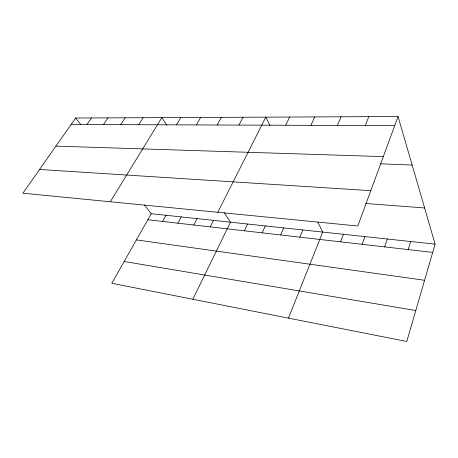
<?xml version="1.0" encoding="UTF-8"?>
<svg xmlns="http://www.w3.org/2000/svg" width="458" height="458" viewBox="0 0 458 458"><rect width="100%" height="100%" fill="white"/><g stroke="black" fill="none" stroke-linecap="round" stroke-linejoin="round"><path stroke-width="0.69" d="M435.1 244.125L406.778 341.468L111.792 283.279L151.237 213.703L435.1 244.125L398.065 116.532L75.627 118.027L22.9 193.202L357.79 226L398.065 116.532M408.17 249.581L410.706 241.509M384.68 246.891L387.331 239.002M362.152 244.309L364.911 236.603M340.54 241.83L343.391 234.296M288.448 318.127L322.718 232.08L317.823 222.193M365.284 125.538L368.816 116.664M299.835 237.158L302.847 229.95M337.386 125.435L341.073 116.796M280.645 234.96L283.725 227.901M310.902 125.343L314.726 116.916M262.171 232.841L265.314 225.926M244.377 230.803L247.572 224.025M285.729 125.252L289.674 117.03M192.835 299.269L230.466 222.193L224.225 212.684M210.182 226.882L213.474 220.372M217.79 212.289L265.817 117.145L269.911 125.418M193.757 224.998L197.083 218.615M238.939 125.08L243.078 117.248M177.904 223.183L181.265 216.92M162.601 221.426L165.991 215.283M217.161 125L221.374 117.351M196.362 124.925L200.638 117.448M176.473 124.857L180.813 117.54M110.315 201.76L161.829 117.626L166.838 125.252M138.677 124.719L143.102 117.712M120.706 124.65L125.166 117.798M103.485 124.593L107.974 117.878M86.963 124.53L91.468 117.952M71.105 124.473L394.71 125.647M55.916 146.125L383.312 156.619M380.449 163.815L412.143 165.046M39.543 169.471L370.785 190.671M365.799 203.484L424.606 207.966M147.82 219.731L432.695 252.392M136.387 239.9L424.583 280.273M124.147 261.489L415.784 310.518M75.627 118.027L80.803 124.576M144.264 204.881L151.237 213.703"/></g></svg>
